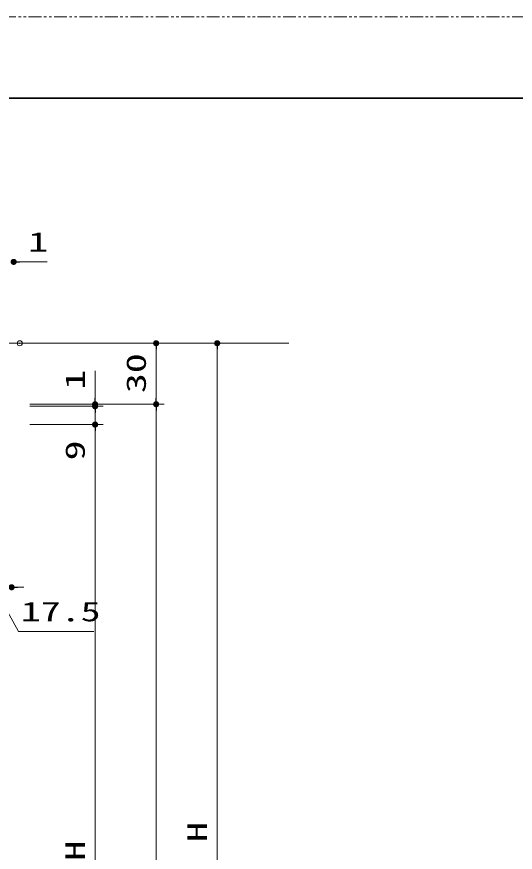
# Model space of a CAD drawing. Units: millimetres, scale not verified. Extents: x -1306 to 1306, y -607 to 607.
# Drawn here: x -462.6 to -217.6, y 183.1 to 594 of the extents above; entities that cross this region are included whole.
import ezdxf
from ezdxf.enums import TextEntityAlignment as Align

# ---------------------------------------------------------------- set-up
doc = ezdxf.new("R2010")
doc.units = ezdxf.units.MM
doc.header["$LTSCALE"] = 5
doc.header["$PDMODE"] = 32
doc.header["$PDSIZE"] = 2.5
doc.linetypes.add('USER1', pattern=[2.5, 1.25, -0.25, 0.25, -0.25, 0.25, -0.25])
for name, color, linetype, lineweight in [('0-1_線(黄)', 2, 'Continuous', 15), ('0-3_陰線', 4, 'USER1', 9), ('1-1_寸法線', 3, 'Continuous', 13), ('1-4_DEFPOINTS', 7, 'Continuous', 5), ('1-5_0', 3, 'Continuous', 25), ('1-7_図面枠', 7, 'Continuous', 35)]:
    doc.layers.add(name, color=color, linetype=linetype, lineweight=lineweight)
doc.styles.add('ＭＳ ゴシック', font='')
doc.styles.get('ＭＳ ゴシック').set_extended_font_data('MS Gothic')

# ---------------------------------------------------------------- blocks, each defined once
blk = doc.blocks.new('_DOT')
at = {"layer": '1-5_0'}
blk.add_line((-2.5, 0), (-5, 0), dxfattribs=at)
for points in [[(0, 0), (-2.5, 0), (-2.48, 0.313)], [(0, 0), (-2.48, -0.313), (-2.5, 0)], [(0, 0), (-2.48, 0.313), (-2.421, 0.622)], [(0, 0), (-2.421, -0.622), (-2.48, -0.313)], [(0, 0), (-2.421, 0.622), (-2.324, 0.92)], [(0, 0), (-2.324, -0.92), (-2.421, -0.622)], [(0, 0), (-2.324, 0.92), (-2.191, 1.204)], [(0, 0), (-2.191, -1.204), (-2.324, -0.92)], [(0, 0), (-2.191, 1.204), (-2.023, 1.469)], [(0, 0), (-2.023, -1.469), (-2.191, -1.204)], [(0, 0), (-2.023, 1.469), (-1.822, 1.711)], [(0, 0), (-1.822, -1.711), (-2.023, -1.469)], [(0, 0), (-1.822, 1.711), (-1.594, 1.926)], [(0, 0), (-1.594, -1.926), (-1.822, -1.711)], [(0, 0), (-1.594, 1.926), (-1.34, 2.111)], [(0, 0), (-1.34, -2.111), (-1.594, -1.926)], [(0, 0), (-1.34, 2.111), (-1.064, 2.262)], [(0, 0), (-1.064, -2.262), (-1.34, -2.111)], [(0, 0), (-1.064, 2.262), (-0.773, 2.378)], [(0, 0), (-0.773, -2.378), (-1.064, -2.262)], [(0, 0), (-0.773, 2.378), (-0.468, 2.456)], [(0, 0), (-0.468, -2.456), (-0.773, -2.378)], [(0, 0), (-0.468, 2.456), (-0.157, 2.495)], [(0, 0), (-0.157, -2.495), (-0.468, -2.456)], [(0, 0), (-0.157, 2.495), (0.157, 2.495)], [(0, 0), (0.157, -2.495), (-0.157, -2.495)], [(0, 0), (0.157, 2.495), (0.468, 2.456)], [(0, 0), (0.468, 2.456), (0.773, 2.378)], [(0, 0), (0.773, 2.378), (1.064, 2.262)], [(0, 0), (1.064, 2.262), (1.34, 2.111)], [(0, 0), (1.34, 2.111), (1.594, 1.926)], [(0, 0), (1.594, 1.926), (1.822, 1.711)], [(0, 0), (1.822, 1.711), (2.023, 1.469)], [(0, 0), (2.023, 1.469), (2.191, 1.204)], [(0, 0), (2.191, 1.204), (2.324, 0.92)], [(0, 0), (2.324, 0.92), (2.421, 0.622)], [(0, 0), (2.421, 0.622), (2.48, 0.313)], [(0, 0), (2.48, 0.313), (2.5, 0)], [(0, 0), (0.468, -2.456), (0.157, -2.495)], [(0, 0), (0.773, -2.378), (0.468, -2.456)], [(0, 0), (1.064, -2.262), (0.773, -2.378)], [(0, 0), (1.34, -2.111), (1.064, -2.262)], [(0, 0), (1.594, -1.926), (1.34, -2.111)], [(0, 0), (1.822, -1.711), (1.594, -1.926)], [(0, 0), (2.023, -1.469), (1.822, -1.711)], [(0, 0), (2.191, -1.204), (2.023, -1.469)], [(0, 0), (2.324, -0.92), (2.191, -1.204)], [(0, 0), (2.421, -0.622), (2.324, -0.92)], [(0, 0), (2.48, -0.313), (2.421, -0.622)], [(0, 0), (2.5, 0), (2.48, -0.313)]]:
    blk.add_solid(points, dxfattribs=at)

msp = doc.modelspace()

# ---------------------------------------------------------------- linework, layer by layer
at = {"layer": '0-1_線(黄)'}
msp.add_line((-1202.634, 433.448), (-328.827, 433.448), dxfattribs=at)
at = {"layer": '0-3_陰線'}
msp.add_line((387.036, 594), (-1292.964, 594), dxfattribs=at)
at = {"layer": '1-1_寸法線'}
for p, q in [((-461.073, 473.448), (-447.692, 473.448)), ((-457.073, 433.448), (-390.073, 433.448)), ((-453.073, 433.448), (-360.073, 433.448)), ((-394.073, 430.448), (-394.073, 406.448)), ((-364.073, -43.552), (-364.073, 430.448)), ((-424.073, 406.448), (-424.073, 419.829)), ((-424.073, 405.448), (-424.073, 408.448)), ((-456.073, 403.448), (-390.073, 403.448)), ((-456.073, 403.448), (-420.073, 403.448)), ((-456.073, 403.448), (-390.073, 403.448)), ((-424.073, 402.448), (-424.073, 403.448)), ((-456.073, 402.448), (-420.073, 402.448)), ((-456.073, 402.448), (-420.073, 402.448)), ((-424.073, 402.448), (-424.073, 393.448)), ((-424.073, 399.448), (-424.073, 396.448)), ((-394.073, 400.448), (-394.073, -43.552)), ((-456.073, 393.448), (-420.073, 393.448)), ((-456.073, 393.448), (-420.073, 393.448)), ((-424.073, 390.448), (-424.073, 373.257)), ((-424.073, 390.448), (-424.073, -31.552)), ((-462.073, 313.448), (-459.073, 313.448))]:
    msp.add_line(p, q, dxfattribs=at)
msp.add_lwpolyline([(-473.823, 313.448), (-461.697, 291.68), (-424.65, 291.68)], dxfattribs=at)
at = {"layer": '1-4_DEFPOINTS'}
for p in [(-461.073, 433.448), (-364.073, 433.448), (-424.073, 402.448), (-394.073, 403.448), (-424.073, 393.448)]:
    msp.add_point(p, dxfattribs=at)
at = {"layer": '1-7_図面枠'}
msp.add_lwpolyline([(-1252.964, -554), (347.036, -554), (347.036, 554), (-1252.964, 554)], close=True, dxfattribs=at)

# ---------------------------------------------------------------- block references
at = {"layer": '1-1_寸法線', "xscale": 0.6, "yscale": 0.6}
for p, rotation in [((-464.073, 473.448), 180), ((-394.073, 433.448), 90), ((-364.073, 433.448), 90), ((-424.073, 403.448), 270), ((-424.073, 402.448), 270), ((-424.073, 402.448), 90), ((-394.073, 403.448), 270), ((-394.073, 403.448), 90), ((-424.073, 393.448), 90), ((-424.073, 393.448), 90), ((-465.073, 313.448), 180)]:
    msp.add_blockref('_DOT', p, dxfattribs=dict(at, rotation=rotation))

# ---------------------------------------------------------------- texts
at = {"layer": '1-1_寸法線', "style": 'ＭＳ ゴシック', "width": 1.5}
for s, p in [('1', (-456.93, 475.597)), ('17.5', (-460.555, 293.829))]:
    msp.add_text(s, height=9.604, dxfattribs=at).set_placement(p, align=Align.BOTTOM_LEFT)
for s, p in [('30', (-396.223, 408.924)), ('1', (-426.223, 410.591)), ('9', (-426.223, 375.829)), ('H', (-366.223, 188.21)), ('DH', (-426.223, 169.21))]:
    msp.add_text(s, height=9.604, rotation=90, dxfattribs=at).set_placement(p, align=Align.BOTTOM_LEFT)

doc.saveas('drawing.dxf')
